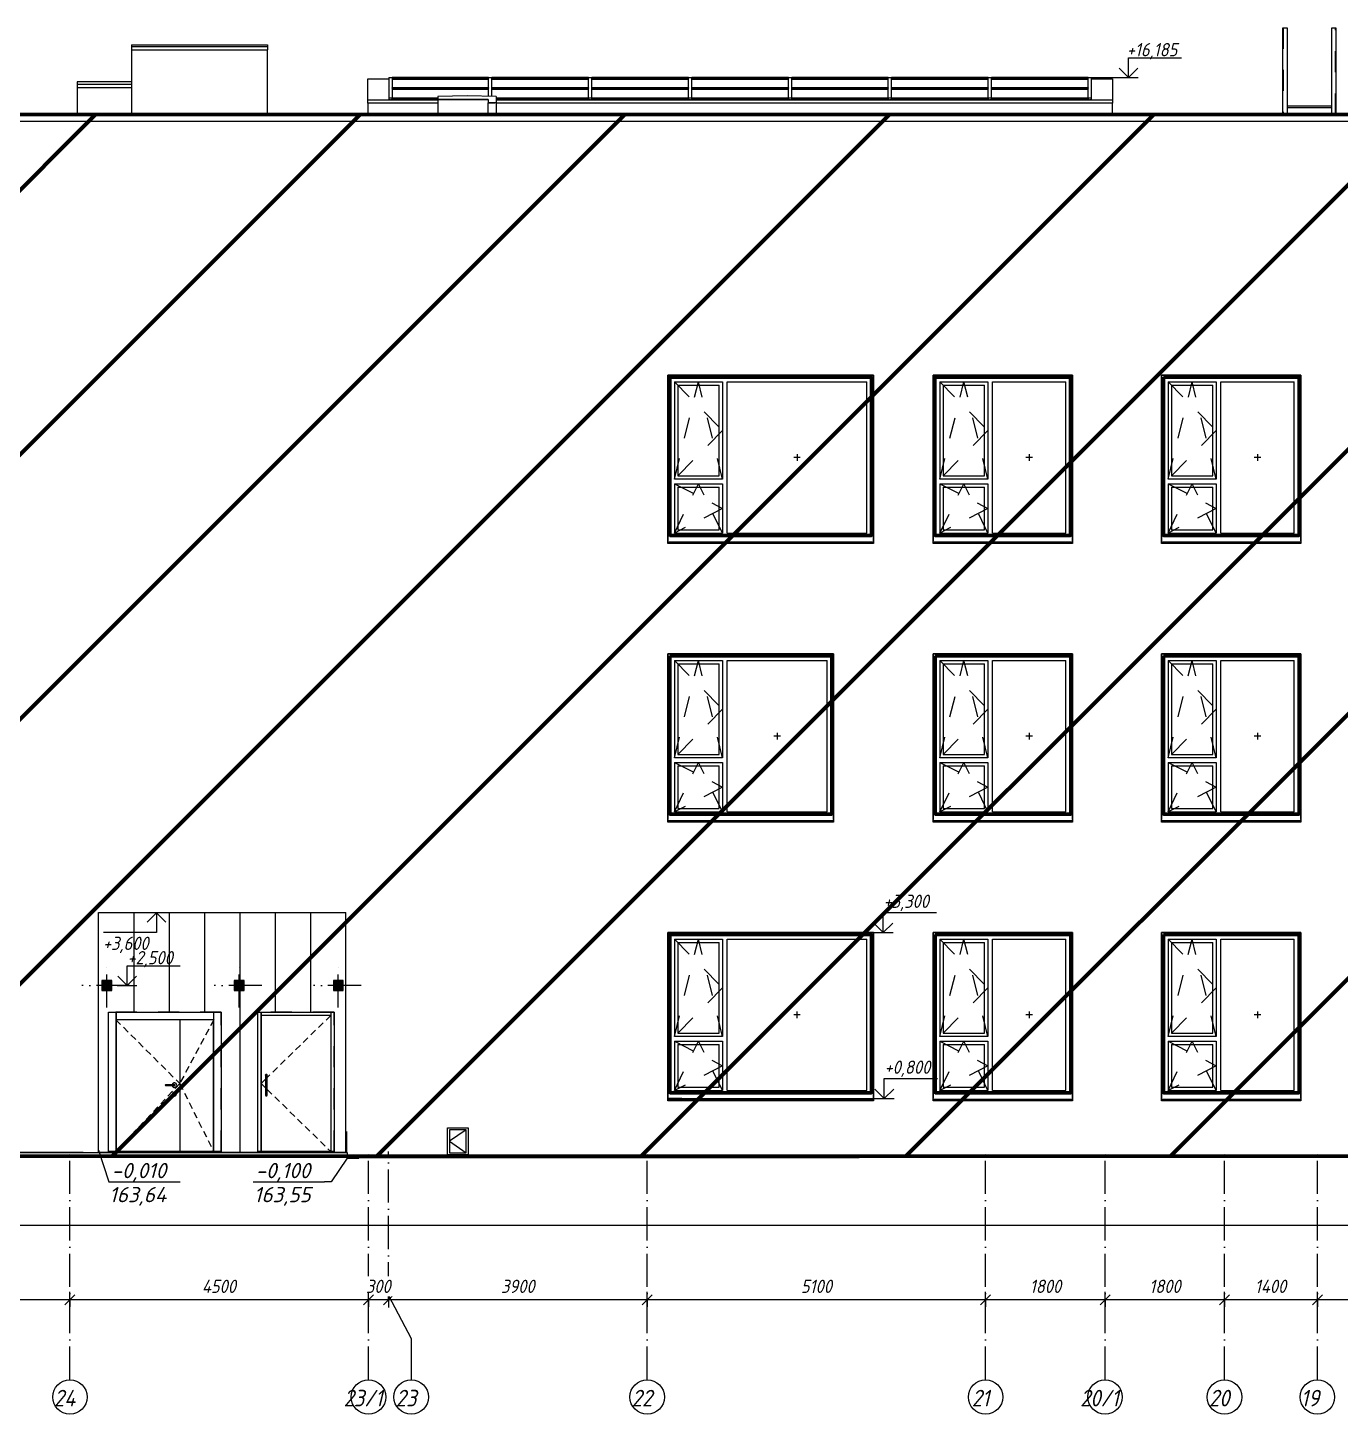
# Model space of a CAD drawing. Header units: millimetres. Extents: x 3914 to 443608, y -156176 to 78197.
# Drawn here: x 225930 to 245711, y -3960 to 16937 of the extents above; entities that cross this region are included whole.
import ezdxf

# ---------------------------------------------------------------- set-up
doc = ezdxf.new("R2010")
doc.units = ezdxf.units.MM
for name, pattern in [('200_ШТРИХ__ш1_п0_6_', [160, 100, -60]), ('50_200_ШТРИХ_1Т_ш5_п1_п1_', [700, 500, -100, 0, -100]), ('Штрих', [635, 317.5, -317.5])]:
    doc.linetypes.add(name, pattern=pattern)
for name, color, linetype, lineweight in [('0) клиннинг', 90, 'Continuous', 60), ('1) Откосы', 102, 'Continuous', 60), ('A-ANNO-DIMS', 7, 'Continuous', 9), ('A-ANNO-NOTE', 7, 'Continuous', 9), ('A-DETL-2', 7, 'Continuous', 5), ('A-DETL-CNTR', 7, '50_200_ШТРИХ_1Т_ш5_п1_п1_', 9), ('A-DOOR', 7, 'Continuous', 9), ('A-DOOR-1', 7, 'Continuous', 5), ('A-DOOR-2', 7, '200_ШТРИХ__ш1_п0_6_', 5), ('A-DOOR-FRAM', 7, 'Continuous', 5), ('A-DOOR-HDLN', 7, 'Штрих', 5), ('A-FLOR', 7, 'Continuous', 9), ('A-GENM', 7, 'Continuous', 9), ('A-GENM-HDLN', 7, 'Штрих', 5), ('A-GLAZ', 7, 'Continuous', 9), ('A-GLAZ-1', 7, 'Continuous', 5), ('A-GLAZ-2', 7, 'Штрих', 5), ('A-GLAZ-CURT', 7, 'Continuous', 9), ('A-GLAZ-CWMG', 7, 'Continuous', 9), ('A-ROOF', 7, 'Continuous', 9), ('A-WALL', 7, 'Continuous', 5), ('G-ANNO-DIMS', 7, 'Continuous', 9), ('G-ANNO-DIMS-1', 7, 'Continuous', 20), ('I-WALL', 7, 'Continuous', 5), ('Оси', 7, 'Continuous', 9), ('Оси-1', 7, '50_200_ШТРИХ_1Т_ш5_п1_п1_', 9)]:
    doc.layers.add(name, color=color, linetype=linetype, lineweight=lineweight)
doc.layers.add('A-DETL-GENF-7', color=7, linetype='Continuous', lineweight=9, true_color=0xffffff)
doc.styles.add('ISOCPEUR_I_1', font='isocpeui.ttf', dxfattribs={"height": 230})
doc.styles.add('ISOCPEUR_I_2', font='isocpeui.ttf', dxfattribs={"width": 0.9, "height": 250})
doc.styles.add('ISOCPEUR_I_3', font='isocpeui.ttf', dxfattribs={"width": 0.9, "height": 200})

msp = doc.modelspace()

# ---------------------------------------------------------------- hatches: boundary and pattern name
at = {"layer": '0) клиннинг'}
h = msp.add_hatch(dxfattribs=at)
h.set_pattern_fill('ANSI31', color=256, scale=888)
h.paths.add_polyline_path([(274015.9, 15629.9), (222641, 15629.9), (222641, -70.2), (274015.9, -70.2)])
at = {"layer": 'A-DETL-GENF-7'}
for points in [[(227045.9, 2425), (227195.9, 2425), (227195.9, 2575), (227045.9, 2575)], [(229190.9, 2425), (229190.9, 2575), (229040.9, 2575), (229040.9, 2425)], [(230555.6, 2425), (230685.9, 2425), (230685.9, 2575), (230535.9, 2575), (230535.9, 2425)]]:
    msp.add_hatch(color=256, dxfattribs=at).paths.add_polyline_path(points, flags=0)

# ---------------------------------------------------------------- linework, layer by layer
at = {"layer": '0) клиннинг'}
msp.add_lwpolyline([(222641, 15629.9), (274015.9, 15629.9), (274015.9, -70.2), (222641, -70.2)], close=True, dxfattribs=at)
at = {"layer": '1) Откосы'}
for points in [[(235606.1, 9285), (238646.1, 9285), (238646.1, 11670), (235606.1, 11670)], [(239600.9, 11670), (241646.1, 11670), (241646.1, 9285), (239600.9, 9285)], [(243045.9, 11670), (245091.1, 11670), (245091.1, 9285), (243045.9, 9285)], [(235605.9, 7470), (238045.9, 7470), (238045.9, 5085), (235605.9, 5085)], [(239605.9, 7470), (241651.1, 7470), (241651.1, 5085), (239605.9, 5085)], [(243045.9, 7470), (245091.1, 7470), (245091.1, 5085), (243045.9, 5085)], [(235605.9, 885), (238645.9, 885), (238645.9, 3270), (235605.9, 3270)], [(239605.9, 3270), (241651.1, 3270), (241651.1, 885), (239605.9, 885)], [(243045.9, 3270), (245091.1, 3270), (245091.1, 885), (243045.9, 885)]]:
    msp.add_lwpolyline(points, close=True, dxfattribs=at)
at = {"layer": 'A-ANNO-DIMS'}
for p, q in [((315935.9, -1112.5), (190795.9, -1112.5)), ((226565.9, -2233.2), (223065.9, -2233.2)), ((226565.9, -2339.3), (226565.9, -2113.2)), ((226565.9, -2339.3), (226565.9, -2113.2)), ((226565.9, -2233.2), (226565.9, -2339.3)), ((226565.9, -2233.2), (226565.9, -2339.3)), ((231065.9, -2339.3), (231065.9, -2113.2)), ((231365.9, -2233.2), (231065.9, -2233.2)), ((231065.9, -2233.2), (231065.9, -2339.3)), ((231365.9, -2170), (231365.9, -2353.2)), ((231365.9, -2233.2), (231365.9, -2170)), ((231365.9, -2170), (231365.9, -2353.2)), ((231365.9, -2233.2), (231365.9, -2170)), ((235265.9, -2233.2), (231365.9, -2233.2)), ((235265.9, -2339.3), (235265.9, -2113.2)), ((235265.9, -2339.3), (235265.9, -2113.2)), ((240365.9, -2233.2), (235265.9, -2233.2)), ((235265.9, -2233.2), (235265.9, -2339.3)), ((235265.9, -2233.2), (235265.9, -2339.3)), ((240365.9, -2339.3), (240365.9, -2113.2)), ((240365.9, -2339.3), (240365.9, -2113.2)), ((242165.9, -2233.2), (240365.9, -2233.2)), ((240365.9, -2233.2), (240365.9, -2339.3)), ((240365.9, -2233.2), (240365.9, -2339.3)), ((242165.9, -2339.3), (242165.9, -2113.2)), ((242165.9, -2339.3), (242165.9, -2113.2)), ((243965.9, -2233.2), (242165.9, -2233.2)), ((242165.9, -2233.2), (242165.9, -2339.3)), ((242165.9, -2233.2), (242165.9, -2339.3)), ((243965.9, -2339.3), (243965.9, -2113.2)), ((243965.9, -2339.3), (243965.9, -2113.2)), ((245365.9, -2233.2), (243965.9, -2233.2)), ((243965.9, -2233.2), (243965.9, -2339.3)), ((243965.9, -2233.2), (243965.9, -2339.3)), ((245365.9, -2339.3), (245365.9, -2113.2)), ((245365.9, -2339.3), (245365.9, -2113.2)), ((249465.9, -2233.2), (245365.9, -2233.2)), ((245365.9, -2233.2), (245365.9, -2339.3)), ((245365.9, -2233.2), (245365.9, -2339.3))]:
    msp.add_line(p, q, dxfattribs=at)
at = {"layer": 'A-ANNO-DIMS', "lineweight": 20}
for p, q in [((226565.9, -2233.2), (226490.9, -2308.2)), ((226565.9, -2233.2), (226490.9, -2308.2)), ((226565.9, -2233.2), (226640.9, -2158.2)), ((226565.9, -2233.2), (226640.9, -2158.2)), ((231065.9, -2233.2), (230990.9, -2308.2)), ((231065.9, -2233.2), (231140.9, -2158.2)), ((231365.9, -2233.2), (231290.9, -2308.2)), ((231365.9, -2233.2), (231290.9, -2308.2)), ((231365.9, -2233.2), (231440.9, -2158.2)), ((231365.9, -2233.2), (231440.9, -2158.2)), ((235265.9, -2233.2), (235190.9, -2308.2)), ((235265.9, -2233.2), (235190.9, -2308.2)), ((235265.9, -2233.2), (235340.9, -2158.2)), ((235265.9, -2233.2), (235340.9, -2158.2)), ((240365.9, -2233.2), (240290.9, -2308.2)), ((240365.9, -2233.2), (240290.9, -2308.2)), ((240365.9, -2233.2), (240440.9, -2158.2)), ((240365.9, -2233.2), (240440.9, -2158.2)), ((242165.9, -2233.2), (242090.9, -2308.2)), ((242165.9, -2233.2), (242090.9, -2308.2)), ((242165.9, -2233.2), (242240.9, -2158.2)), ((242165.9, -2233.2), (242240.9, -2158.2)), ((243965.9, -2233.2), (243890.9, -2308.2)), ((243965.9, -2233.2), (243890.9, -2308.2)), ((243965.9, -2233.2), (244040.9, -2158.2)), ((243965.9, -2233.2), (244040.9, -2158.2)), ((245365.9, -2233.2), (245290.9, -2308.2)), ((245365.9, -2233.2), (245290.9, -2308.2)), ((245365.9, -2233.2), (245440.9, -2158.2)), ((245365.9, -2233.2), (245440.9, -2158.2))]:
    msp.add_line(p, q, dxfattribs=at)
at = {"layer": 'A-ANNO-NOTE'}
for p, q in [((226994.9, 20.2), (227154.5, -458.1)), ((230742.6, -101.6), (230504.8, -458.1)), ((228229.3, -461.2), (227154.5, -461.2)), ((230400, -461.2), (229325.2, -461.2)), ((230504.8, -458.1), (230400, -458.1))]:
    msp.add_line(p, q, dxfattribs=at)
at = {"layer": 'A-DETL-2'}
for p, q in [((227528.9, 3600), (227528.9, 2100)), ((228061.1, 3600), (228061.1, 2100)), ((228593.1, 3600), (228593.1, 2100)), ((229125.1, 3600), (229125.1, 2575)), ((229657.1, 3600), (229657.1, 2100)), ((230189.1, 3600), (230189.1, 2100)), ((227195.9, 2575), (227045.9, 2575)), ((227045.9, 2575), (227045.9, 2425)), ((227195.9, 2425), (227195.9, 2575)), ((229190.9, 2575), (229040.9, 2575)), ((229040.9, 2575), (229040.9, 2425)), ((229190.9, 2425), (229190.9, 2575)), ((230685.9, 2575), (230535.9, 2575)), ((230535.9, 2575), (230535.9, 2425)), ((230685.9, 2425), (230685.9, 2575)), ((227045.9, 2425), (227195.9, 2425)), ((229040.9, 2425), (229190.9, 2425)), ((229125.1, 2425), (229125.1, -20)), ((230535.9, 2425), (230685.9, 2425)), ((230746.8, -19.1), (222686.8, -19.1)), ((230746.8, -100.1), (230746.8, -19.1)), ((274015.9, -70.2), (230746.8, -100.1))]:
    msp.add_line(p, q, dxfattribs=at)
at = {"layer": 'A-DETL-CNTR'}
for p, q in [((227120.9, 2170), (227120.9, 2810)), ((229115.9, 2170), (229115.9, 2810)), ((230610.9, 2170), (230610.9, 2810)), ((227465.1, 2500), (226745.1, 2500)), ((229460.1, 2500), (228740.1, 2500)), ((230955.1, 2500), (230235.1, 2500))]:
    msp.add_line(p, q, dxfattribs=at)
at = {"layer": 'A-DOOR'}
for p, q in [((229513.4, 1150), (229513.4, 850)), ((229513.4, 1150), (229513.4, 850)), ((229538.4, 850), (229538.4, 1150)), ((229538.4, 850), (229538.4, 1150)), ((228010.9, 1010), (228140.9, 1010)), ((228140.9, 990), (228010.9, 990)), ((228140.9, 1010), (228107.4, 1010)), ((228107.4, 990), (228140.9, 990))]:
    msp.add_line(p, q, dxfattribs=at)
for centre, radius, start, end in [((229525.9, 1150), 12.5, 0, 180), ((228010.9, 1000), 10, 90, 270), ((228140.9, 1000), 35, 0, 163.39845), ((228140.9, 1000), 35, 196.60155, 0), ((228140.9, 865), 30, 0, 188.16992), ((228140.9, 865), 30, 188.16992, 0), ((228140.9, 1000), 10, 270, 90), ((228140.9, 1000), 10, 270, 90), ((229525.9, 850), 12.5, 180, 0)]:
    msp.add_arc(centre, radius, start, end, dxfattribs=at)
for points, knots in [([(229513.4, 1150), (229513.4, 1150.3), (229513.4, 1150.8), (229513.5, 1151.6), (229513.7, 1152.4), (229513.8, 1153.2), (229514.1, 1154), (229514.4, 1154.8), (229514.7, 1155.5), (229515.1, 1156.3), (229515.5, 1156.9), (229516.2, 1157.8), (229516.9, 1158.7), (229517.7, 1159.4), (229518.5, 1160.1), (229519.7, 1160.9), (229521.1, 1161.6), (229523.2, 1162.3), (229524.8, 1162.5), (229525.9, 1162.5)], [0.5, 0.5, 0.5, 0.5, 0.52083333, 0.54166667, 0.5625, 0.58333333, 0.60416667, 0.625, 0.64583333, 0.66666667, 0.6875, 0.70833333, 0.75, 0.77083333, 0.79166667, 0.83333333, 0.875, 0.91666667, 1, 1, 1, 1]), ([(229529.2, 1162.1), (229529.7, 1161.9), (229530.7, 1161.6), (229532.2, 1160.9), (229533.3, 1160.1), (229534.2, 1159.4), (229534.6, 1159), (229534.8, 1158.8)], [0.08333333, 0.08333333, 0.08333333, 0.08333333, 0.125, 0.16666667, 0.20833333, 0.22916667, 0.25, 0.25, 0.25, 0.25]), ([(229513.4, 850), (229513.4, 849.7), (229513.4, 849.2), (229513.5, 848.4), (229513.7, 847.6), (229513.8, 846.8), (229514.1, 846), (229514.4, 845.2), (229514.7, 844.5), (229515.1, 843.7), (229515.5, 843.1), (229516.2, 842.2), (229516.9, 841.3), (229517.7, 840.6), (229518.5, 839.9), (229519.7, 839.1), (229521.1, 838.4), (229523.2, 837.7), (229524.8, 837.5), (229525.9, 837.5)], [0.5, 0.5, 0.5, 0.5, 0.52083333, 0.54166667, 0.5625, 0.58333333, 0.60416667, 0.625, 0.64583333, 0.66666667, 0.6875, 0.70833333, 0.75, 0.77083333, 0.79166667, 0.83333333, 0.875, 0.91666667, 1, 1, 1, 1]), ([(229525.9, 837.5), (229527, 837.5), (229528.6, 837.7), (229530.7, 838.4), (229532.2, 839.1), (229533.3, 839.9), (229534.2, 840.6), (229535, 841.3), (229535.9, 842.4), (229536.6, 843.5), (229537.1, 844.5), (229537.5, 845.2), (229537.8, 846), (229538, 846.8), (229538.2, 847.6), (229538.3, 848.4), (229538.4, 849.2), (229538.4, 849.7), (229538.4, 850)], [0, 0, 0, 0, 0.08333333, 0.125, 0.16666667, 0.20833333, 0.22916667, 0.25, 0.29166667, 0.33333333, 0.35416667, 0.375, 0.39583333, 0.41666667, 0.4375, 0.45833333, 0.47916667, 0.5, 0.5, 0.5, 0.5])]:
    msp.add_open_spline(points, degree=3, knots=knots, dxfattribs=at)
msp.add_open_spline([(229536.7, 1156.2), (229536.9, 1156), (229537.1, 1155.5), (229537.5, 1154.8), (229537.8, 1154), (229538, 1153.2), (229538.2, 1152.4), (229538.3, 1151.6), (229538.4, 1150.8), (229538.4, 1150.3), (229538.4, 1150)], degree=3, dxfattribs=at)
at = {"layer": 'A-DOOR-1'}
for p, q in [((228220.9, 1985), (227260.9, 1985)), ((227260.9, 0), (227260.9, 1985)), ((228220.9, 1985), (228220.9, 0)), ((228730.9, 1985), (228220.9, 1985)), ((228220.9, 1985), (228220.9, 0)), ((228730.9, 0), (228730.9, 1985)), ((230495.9, 2050), (229445.9, 2050)), ((229445.9, 0), (229445.9, 2050)), ((230495.9, 2050), (230495.9, 0))]:
    msp.add_line(p, q, dxfattribs=at)
at = {"layer": 'A-DOOR-2'}
for p, q in [((227259.5, 1985), (228220.9, 1025)), ((228732.3, 1985), (228220.9, 1025)), ((230497.3, 2050), (229538.4, 1115.2)), ((229513.4, 1090.8), (229445.9, 1025)), ((228220.9, 1025), (227260.9, 0)), ((228220.9, 1025), (228730.9, 0)), ((229445.9, 1025), (229513.4, 959.1)), ((229538.4, 934.7), (230495.9, 0))]:
    msp.add_line(p, q, dxfattribs=at)
at = {"layer": 'A-DOOR-FRAM'}
for p, q in [((227260.9, 1985), (227260.9, 2100)), ((227260.9, 2100), (227260.9, 0)), ((228730.9, 2100), (228730.9, 1985)), ((228730.9, 2100), (228730.9, 0)), ((229445.9, 2100), (229445.9, 0)), ((229445.9, 2050), (229445.9, 2100)), ((230495.9, 2100), (230495.9, 2050)), ((230495.9, 2100), (230495.9, 0)), ((228730.9, 1985), (227260.9, 1985)), ((230495.9, 2050), (229445.9, 2050))]:
    msp.add_line(p, q, dxfattribs=at)
at = {"layer": 'A-DOOR-HDLN'}
for p, q in [((228845.9, 2100), (227145.9, 2100)), ((227145.9, 0), (227145.9, 2100)), ((228845.9, 2100), (227145.9, 2100)), ((227145.9, 0), (227145.9, 2100)), ((228845.9, 0), (228845.9, 2100)), ((228845.9, 0), (228845.9, 2100)), ((230545.9, 2100), (229395.9, 2100)), ((229395.9, 0), (229395.9, 2100)), ((230545.9, 2100), (229395.9, 2100)), ((229395.9, 0), (229395.9, 2100)), ((230545.9, 0), (230545.9, 2100)), ((230545.9, 0), (230545.9, 2100))]:
    msp.add_line(p, q, dxfattribs=at)
at = {"layer": 'A-FLOR'}
for p, q in [((231055.9, 16165), (231370.9, 16165)), ((231055.9, 15800), (231055.9, 16165)), ((231370.9, 16165), (231370.9, 16165)), ((241960.9, 16165), (242275.9, 16165)), ((242275.9, 16165), (242275.9, 15800)), ((231055.9, 15850), (232110.8, 15850)), ((232110.8, 15800), (231055.9, 15800)), ((231370.9, 15857.9), (231370.9, 15850)), ((232990.8, 15850), (242275.9, 15850)), ((242275.9, 15800), (232990.8, 15800)), ((241960.9, 15850), (241960.9, 15857.9))]:
    msp.add_line(p, q, dxfattribs=at)
at = {"layer": 'A-GENM'}
for p, q in [((244845.9, 16937), (244908.9, 16937)), ((244845.9, 15629.9), (244845.9, 16937)), ((244908.9, 16937), (244908.9, 15629.9)), ((245582.9, 16937), (245645.9, 16937)), ((245582.9, 15629.9), (245582.9, 16937)), ((245645.9, 16937), (245645.9, 15629.9)), ((245582.9, 15755), (244908.9, 15755)), ((244908.9, 15737), (245582.9, 15737)), ((274075.9, 15629.9), (222553.6, 15629.9)), ((222553.6, 15530), (274075.9, 15530)), ((237939.9, 7500), (237939.9, 7495)), ((237939.9, 7495), (238008.8, 7495)), ((238008.8, 7495), (238059.9, 7470)), ((238061.1, 7475), (238009.9, 7500)), ((238059.9, 7470), (238075.9, 7470)), ((238075.9, 7475), (238061.1, 7475)), ((241539.9, 7500), (241539.9, 7495)), ((241539.9, 7495), (241608.8, 7495)), ((241608.8, 7495), (241659.9, 7470)), ((241661.1, 7475), (241609.9, 7500)), ((241659.9, 7470), (241675.9, 7470)), ((241675.9, 7475), (241661.1, 7475)), ((241539.9, 3300), (241539.9, 3295)), ((241539.9, 3295), (241608.8, 3295)), ((241608.8, 3295), (241659.9, 3270)), ((241661.1, 3275), (241609.9, 3300)), ((241659.9, 3270), (241675.9, 3270)), ((241675.9, 3275), (241661.1, 3275))]:
    msp.add_line(p, q, dxfattribs=at)
at = {"layer": 'A-GENM-HDLN'}
for p, q in [((244851.9, 16937), (244851.9, 15629.9)), ((245639.9, 15629.9), (245639.9, 16937))]:
    msp.add_line(p, q, dxfattribs=at)
at = {"layer": 'A-GLAZ'}
for p, q in [((232258.4, -50.2), (232258.4, 357.8)), ((232258.4, 357.8), (232566.4, 357.8)), ((232536.4, 327.8), (232288.4, 153.8)), ((232288.4, 327.8), (232288.4, -20.2)), ((232536.4, 327.8), (232288.4, 327.8)), ((232536.4, -20.2), (232536.4, 327.8)), ((232566.4, 357.8), (232566.4, -50.2)), ((232288.4, 153.8), (232536.4, -20.2)), ((232566.4, -50.2), (232258.4, -50.2)), ((232288.4, -20.2), (232536.4, -20.2))]:
    msp.add_line(p, q, dxfattribs=at)
at = {"layer": 'A-GLAZ-1'}
for p, q in [((235576.1, 11700), (235576.1, 9202.5)), ((238676.1, 11700), (235576.1, 11700)), ((235606.1, 9285), (235606.1, 11670)), ((235606.1, 11670), (238646.1, 11670)), ((235676.1, 11600), (235676.1, 10135)), ((235676.1, 11600), (236401.1, 11600)), ((235726.1, 11550), (235726.1, 10185)), ((235726.1, 11550), (236351.1, 11550)), ((236351.1, 10185), (236351.1, 11550)), ((236401.1, 11600), (236401.1, 10135)), ((236471.1, 9320), (236471.1, 11600)), ((236471.1, 11600), (238576.1, 11600)), ((238520.9, 11700), (238520.9, 11670)), ((238576.1, 9320), (238576.1, 11600)), ((238646.1, 11670), (238646.1, 9285)), ((238676.1, 9202.5), (238676.1, 11700)), ((239576.1, 11700), (239576.1, 9202.5)), ((241676.1, 11700), (239576.1, 11700)), ((239600.9, 9285), (239600.9, 11700)), ((239606.1, 9285), (239606.1, 11670)), ((239606.1, 11670), (241646.1, 11670)), ((239676.1, 11600), (239676.1, 10135)), ((239676.1, 11600), (240401.1, 11600)), ((239726.1, 11550), (239726.1, 10185)), ((239726.1, 11550), (240351.1, 11550)), ((240351.1, 10185), (240351.1, 11550)), ((240401.1, 11600), (240401.1, 10135)), ((240471.1, 9320), (240471.1, 11600)), ((240471.1, 11600), (241576.1, 11600)), ((241576.1, 9320), (241576.1, 11600)), ((241646.1, 11670), (241646.1, 9285)), ((241676.1, 9202.5), (241676.1, 11700)), ((243016.1, 11700), (243016.1, 9202.5)), ((245116.1, 11700), (243016.1, 11700)), ((243046.1, 9285), (243046.1, 11670)), ((243046.1, 11670), (245086.1, 11670)), ((243116.1, 11600), (243116.1, 10135)), ((243116.1, 11600), (243841.1, 11600)), ((243166.1, 11550), (243166.1, 10185)), ((243166.1, 11550), (243791.1, 11550)), ((243791.1, 10185), (243791.1, 11550)), ((243841.1, 11600), (243841.1, 10135)), ((243911.1, 9320), (243911.1, 11600)), ((243911.1, 11600), (245016.1, 11600)), ((245016.1, 9320), (245016.1, 11600)), ((245086.1, 11670), (245086.1, 9285)), ((245116.1, 9202.5), (245116.1, 11700)), ((237573.6, 10460), (237473.6, 10460)), ((237523.6, 10510), (237523.6, 10410)), ((241073.6, 10460), (240973.6, 10460)), ((241023.6, 10510), (241023.6, 10410)), ((244513.6, 10460), (244413.6, 10460)), ((244463.6, 10510), (244463.6, 10410)), ((236401.1, 10135), (235676.1, 10135)), ((235676.1, 10065), (235676.1, 9320)), ((235676.1, 10065), (236401.1, 10065)), ((235726.1, 10185), (236351.1, 10185)), ((236401.1, 10065), (236401.1, 9320)), ((240401.1, 10135), (239676.1, 10135)), ((239676.1, 10065), (239676.1, 9320)), ((239676.1, 10065), (240401.1, 10065)), ((239726.1, 10185), (240351.1, 10185)), ((240401.1, 10065), (240401.1, 9320)), ((243841.1, 10135), (243116.1, 10135)), ((243116.1, 10065), (243116.1, 9320)), ((243116.1, 10065), (243841.1, 10065)), ((243166.1, 10185), (243791.1, 10185)), ((243841.1, 10065), (243841.1, 9320)), ((235726.1, 10015), (235726.1, 9370)), ((235726.1, 10015), (236351.1, 10015)), ((236351.1, 9370), (236351.1, 10015)), ((239726.1, 10015), (239726.1, 9370)), ((239726.1, 10015), (240351.1, 10015)), ((240351.1, 9370), (240351.1, 10015)), ((243166.1, 10015), (243166.1, 9370)), ((243166.1, 10015), (243791.1, 10015)), ((243791.1, 9370), (243791.1, 10015)), ((238676.1, 9285), (235576.1, 9285)), ((238676.1, 9275), (235576.1, 9275)), ((235576.1, 9188), (235576.1, 9202.5)), ((235676.1, 9320), (236401.1, 9320)), ((235726.1, 9370), (236351.1, 9370)), ((236471.1, 9320), (238576.1, 9320)), ((238676.1, 9202.5), (238676.1, 9188)), ((241676.1, 9285), (239576.1, 9285)), ((241676.1, 9275), (239576.1, 9275)), ((239576.1, 9188), (239576.1, 9202.5)), ((239676.1, 9320), (240401.1, 9320)), ((239726.1, 9370), (240351.1, 9370)), ((240471.1, 9320), (241576.1, 9320)), ((241676.1, 9202.5), (241676.1, 9188)), ((245116.1, 9285), (243016.1, 9285)), ((245116.1, 9275), (243016.1, 9275)), ((243016.1, 9188), (243016.1, 9202.5)), ((243116.1, 9320), (243841.1, 9320)), ((243166.1, 9370), (243791.1, 9370)), ((243911.1, 9320), (245016.1, 9320)), ((245116.1, 9202.5), (245116.1, 9188)), ((235576.1, 9163), (235576.1, 9188)), ((235576.1, 9188), (238676.1, 9188)), ((238676.1, 9163), (235576.1, 9163)), ((238676.1, 9188), (238676.1, 9163)), ((239576.1, 9163), (239576.1, 9188)), ((239576.1, 9188), (241676.1, 9188)), ((241676.1, 9163), (239576.1, 9163)), ((241676.1, 9188), (241676.1, 9163)), ((243016.1, 9163), (243016.1, 9188)), ((243016.1, 9188), (245116.1, 9188)), ((245116.1, 9163), (243016.1, 9163)), ((245116.1, 9188), (245116.1, 9163)), ((235575.9, 7500), (235575.9, 5002.5)), ((238075.9, 7500), (235575.9, 7500)), ((235605.9, 5085), (235605.9, 7470)), ((235605.9, 7470), (238045.9, 7470)), ((235675.9, 7400), (235675.9, 5935)), ((235675.9, 7400), (236400.9, 7400)), ((235725.9, 7350), (235725.9, 5985)), ((235725.9, 7350), (236350.9, 7350)), ((236350.9, 5985), (236350.9, 7350)), ((236400.9, 7400), (236400.9, 5935)), ((236470.9, 5120), (236470.9, 7400)), ((236470.9, 7400), (237975.9, 7400)), ((237975.9, 5120), (237975.9, 7400)), ((238045.9, 7470), (238045.9, 5085)), ((238075.9, 5002.5), (238075.9, 7500)), ((239575.9, 7500), (239575.9, 5002.5)), ((241675.9, 7500), (239575.9, 7500)), ((239605.9, 5085), (239605.9, 7470)), ((239605.9, 7470), (241645.9, 7470)), ((239675.9, 7400), (239675.9, 5935)), ((239675.9, 7400), (240400.9, 7400)), ((239725.9, 7350), (239725.9, 5985)), ((239725.9, 7350), (240350.9, 7350)), ((240350.9, 5985), (240350.9, 7350)), ((240400.9, 7400), (240400.9, 5935)), ((240470.9, 5120), (240470.9, 7400)), ((240470.9, 7400), (241575.9, 7400)), ((241575.9, 5120), (241575.9, 7400)), ((241645.9, 7470), (241645.9, 5085)), ((241675.9, 5002.5), (241675.9, 7500)), ((243015.9, 7500), (243015.9, 5002.5)), ((245115.9, 7500), (243015.9, 7500)), ((243045.9, 5085), (243045.9, 7470)), ((243045.9, 7470), (245085.9, 7470)), ((243115.9, 7400), (243115.9, 5935)), ((243115.9, 7400), (243840.9, 7400)), ((243165.9, 7350), (243165.9, 5985)), ((243165.9, 7350), (243790.9, 7350)), ((243790.9, 5985), (243790.9, 7350)), ((243840.9, 7400), (243840.9, 5935)), ((243910.9, 5120), (243910.9, 7400)), ((243910.9, 7400), (245015.9, 7400)), ((245015.9, 5120), (245015.9, 7400)), ((245085.9, 7470), (245085.9, 5085)), ((245115.9, 5002.5), (245115.9, 7500)), ((237223.4, 6310), (237223.4, 6210)), ((241023.4, 6310), (241023.4, 6210)), ((244463.4, 6310), (244463.4, 6210)), ((237273.4, 6260), (237173.4, 6260)), ((241073.4, 6260), (240973.4, 6260)), ((244513.4, 6260), (244413.4, 6260)), ((236400.9, 5935), (235675.9, 5935)), ((235675.9, 5865), (235675.9, 5120)), ((235675.9, 5865), (236400.9, 5865)), ((235725.9, 5985), (236350.9, 5985)), ((236400.9, 5865), (236400.9, 5120)), ((240400.9, 5935), (239675.9, 5935)), ((239675.9, 5865), (239675.9, 5120)), ((239675.9, 5865), (240400.9, 5865)), ((239725.9, 5985), (240350.9, 5985)), ((240400.9, 5865), (240400.9, 5120)), ((243840.9, 5935), (243115.9, 5935)), ((243115.9, 5865), (243115.9, 5120)), ((243115.9, 5865), (243840.9, 5865)), ((243165.9, 5985), (243790.9, 5985)), ((243840.9, 5865), (243840.9, 5120)), ((235725.9, 5815), (235725.9, 5170)), ((235725.9, 5815), (236350.9, 5815)), ((236350.9, 5170), (236350.9, 5815)), ((239725.9, 5815), (239725.9, 5170)), ((239725.9, 5815), (240350.9, 5815)), ((240350.9, 5170), (240350.9, 5815)), ((243165.9, 5815), (243165.9, 5170)), ((243165.9, 5815), (243790.9, 5815)), ((243790.9, 5170), (243790.9, 5815)), ((238075.9, 5085), (235575.9, 5085)), ((238075.9, 5075), (235575.9, 5075)), ((235675.9, 5120), (236400.9, 5120)), ((235725.9, 5170), (236350.9, 5170)), ((236470.9, 5120), (237975.9, 5120)), ((241675.9, 5085), (239575.9, 5085)), ((241675.9, 5075), (239575.9, 5075)), ((239675.9, 5120), (240400.9, 5120)), ((239725.9, 5170), (240350.9, 5170)), ((240470.9, 5120), (241575.9, 5120)), ((245115.9, 5085), (243015.9, 5085)), ((245115.9, 5075), (243015.9, 5075)), ((243115.9, 5120), (243840.9, 5120)), ((243165.9, 5170), (243790.9, 5170)), ((243910.9, 5120), (245015.9, 5120)), ((235575.9, 4988), (235575.9, 5002.5)), ((235575.9, 4963), (235575.9, 4988)), ((235575.9, 4988), (238075.9, 4988)), ((238075.9, 4963), (235575.9, 4963)), ((238075.9, 5002.5), (238075.9, 4988)), ((238075.9, 4988), (238075.9, 4963)), ((239575.9, 4988), (239575.9, 5002.5)), ((239575.9, 4963), (239575.9, 4988)), ((239575.9, 4988), (241675.9, 4988)), ((241675.9, 4963), (239575.9, 4963)), ((241675.9, 5002.5), (241675.9, 4988)), ((241675.9, 4988), (241675.9, 4963)), ((243015.9, 4988), (243015.9, 5002.5)), ((243015.9, 4963), (243015.9, 4988)), ((243015.9, 4988), (245115.9, 4988)), ((245115.9, 4963), (243015.9, 4963)), ((245115.9, 5002.5), (245115.9, 4988)), ((245115.9, 4988), (245115.9, 4963)), ((235575.9, 3300), (235575.9, 802.5)), ((238675.9, 3300), (235575.9, 3300)), ((235605.9, 885), (235605.9, 3270)), ((235605.9, 3270), (238645.9, 3270)), ((235675.9, 3200), (235675.9, 1735)), ((235675.9, 3200), (236400.9, 3200)), ((235725.9, 3150), (235725.9, 1785)), ((235725.9, 3150), (236350.9, 3150)), ((236350.9, 1785), (236350.9, 3150)), ((236400.9, 3200), (236400.9, 1735)), ((236470.9, 920), (236470.9, 3200)), ((236470.9, 3200), (238575.9, 3200)), ((238575.9, 920), (238575.9, 3200)), ((238645.9, 3270), (238645.9, 885)), ((238675.9, 802.5), (238675.9, 3300)), ((239575.9, 3300), (239575.9, 802.5)), ((241675.9, 3300), (239575.9, 3300)), ((239605.9, 885), (239605.9, 3270)), ((239605.9, 3270), (241645.9, 3270)), ((239675.9, 3200), (239675.9, 1735)), ((239675.9, 3200), (240400.9, 3200)), ((239725.9, 3150), (239725.9, 1785)), ((239725.9, 3150), (240350.9, 3150)), ((240350.9, 1785), (240350.9, 3150)), ((240400.9, 3200), (240400.9, 1735)), ((240470.9, 920), (240470.9, 3200)), ((240470.9, 3200), (241575.9, 3200)), ((241575.9, 920), (241575.9, 3200)), ((241645.9, 3270), (241645.9, 885)), ((241675.9, 802.5), (241675.9, 3300)), ((243015.9, 3300), (243015.9, 802.5)), ((245115.9, 3300), (243015.9, 3300)), ((243045.9, 885), (243045.9, 3270)), ((243045.9, 3270), (245085.9, 3270)), ((243115.9, 3200), (243115.9, 1735)), ((243115.9, 3200), (243840.9, 3200)), ((243165.9, 3150), (243165.9, 1785)), ((243165.9, 3150), (243790.9, 3150)), ((243790.9, 1785), (243790.9, 3150)), ((243840.9, 3200), (243840.9, 1735)), ((243910.9, 920), (243910.9, 3200)), ((243910.9, 3200), (245015.9, 3200)), ((245015.9, 920), (245015.9, 3200)), ((245085.9, 3270), (245085.9, 885)), ((245115.9, 802.5), (245115.9, 3300)), ((237523.4, 2110), (237523.4, 2010)), ((241023.4, 2110), (241023.4, 2010)), ((244463.4, 2110), (244463.4, 2010)), ((237573.4, 2060), (237473.4, 2060)), ((241073.4, 2060), (240973.4, 2060)), ((244513.4, 2060), (244413.4, 2060)), ((236400.9, 1735), (235675.9, 1735)), ((235725.9, 1785), (236350.9, 1785)), ((240400.9, 1735), (239675.9, 1735)), ((239725.9, 1785), (240350.9, 1785)), ((243840.9, 1735), (243115.9, 1735)), ((243165.9, 1785), (243790.9, 1785)), ((235675.9, 1665), (235675.9, 920)), ((235675.9, 1665), (236400.9, 1665)), ((235725.9, 1615), (235725.9, 970)), ((235725.9, 1615), (236350.9, 1615)), ((236350.9, 970), (236350.9, 1615)), ((236400.9, 1665), (236400.9, 920)), ((239675.9, 1665), (239675.9, 920)), ((239675.9, 1665), (240400.9, 1665)), ((239725.9, 1615), (239725.9, 970)), ((239725.9, 1615), (240350.9, 1615)), ((240350.9, 970), (240350.9, 1615)), ((240400.9, 1665), (240400.9, 920)), ((243115.9, 1665), (243115.9, 920)), ((243115.9, 1665), (243840.9, 1665)), ((243165.9, 1615), (243165.9, 970)), ((243165.9, 1615), (243790.9, 1615)), ((243790.9, 970), (243790.9, 1615)), ((243840.9, 1665), (243840.9, 920)), ((238675.9, 885), (235575.9, 885)), ((238675.9, 875), (235575.9, 875)), ((235675.9, 920), (236400.9, 920)), ((235725.9, 970), (236350.9, 970)), ((236470.9, 920), (238575.9, 920)), ((241675.9, 885), (239575.9, 885)), ((241675.9, 875), (239575.9, 875)), ((239675.9, 920), (240400.9, 920)), ((239725.9, 970), (240350.9, 970)), ((240470.9, 920), (241575.9, 920)), ((245115.9, 885), (243015.9, 885)), ((245115.9, 875), (243015.9, 875)), ((243115.9, 920), (243840.9, 920)), ((243165.9, 970), (243790.9, 970)), ((243910.9, 920), (245015.9, 920)), ((235575.9, 788), (235575.9, 802.5)), ((235575.9, 763), (235575.9, 788)), ((235575.9, 788), (238675.9, 788)), ((238675.9, 763), (235575.9, 763)), ((238675.9, 802.5), (238675.9, 788)), ((238675.9, 788), (238675.9, 763)), ((239575.9, 788), (239575.9, 802.5)), ((239575.9, 763), (239575.9, 788)), ((239575.9, 788), (241675.9, 788)), ((241675.9, 763), (239575.9, 763)), ((241675.9, 802.5), (241675.9, 788)), ((241675.9, 788), (241675.9, 763)), ((243015.9, 788), (243015.9, 802.5)), ((243015.9, 763), (243015.9, 788)), ((243015.9, 788), (245115.9, 788)), ((245115.9, 763), (243015.9, 763)), ((245115.9, 802.5), (245115.9, 788)), ((245115.9, 788), (245115.9, 763))]:
    msp.add_line(p, q, dxfattribs=at)
at = {"layer": 'A-GLAZ-2'}
for p, q in [((235676.1, 10135), (236038.6, 11600)), ((235676.1, 11600), (236401.1, 10867.5)), ((236401.1, 10135), (236038.6, 11600)), ((239676.1, 10135), (240038.6, 11600)), ((239676.1, 11600), (240401.1, 10867.5)), ((240401.1, 10135), (240038.6, 11600)), ((243116.1, 10135), (243478.6, 11600)), ((243116.1, 11600), (243841.1, 10867.5)), ((243841.1, 10135), (243478.6, 11600)), ((236401.1, 10867.5), (235676.1, 10135)), ((240401.1, 10867.5), (239676.1, 10135)), ((243841.1, 10867.5), (243116.1, 10135)), ((235676.1, 9320), (236038.6, 10065)), ((235676.1, 10065), (236401.1, 9692.5)), ((236401.1, 9320), (236038.6, 10065)), ((239676.1, 9320), (240038.6, 10065)), ((239676.1, 10065), (240401.1, 9692.5)), ((240401.1, 9320), (240038.6, 10065)), ((243116.1, 9320), (243478.6, 10065)), ((243116.1, 10065), (243841.1, 9692.5)), ((243841.1, 9320), (243478.6, 10065)), ((236401.1, 9692.5), (235676.1, 9320)), ((240401.1, 9692.5), (239676.1, 9320)), ((243841.1, 9692.5), (243116.1, 9320)), ((235675.9, 5935), (236038.4, 7400)), ((235675.9, 7400), (236400.9, 6667.5)), ((236400.9, 5935), (236038.4, 7400)), ((239675.9, 5935), (240038.4, 7400)), ((239675.9, 7400), (240400.9, 6667.5)), ((240400.9, 5935), (240038.4, 7400)), ((243115.9, 5935), (243478.4, 7400)), ((243115.9, 7400), (243840.9, 6667.5)), ((243840.9, 5935), (243478.4, 7400)), ((236400.9, 6667.5), (235675.9, 5935)), ((240400.9, 6667.5), (239675.9, 5935)), ((243840.9, 6667.5), (243115.9, 5935)), ((235675.9, 5120), (236038.4, 5865)), ((235675.9, 5865), (236400.9, 5492.5)), ((236400.9, 5120), (236038.4, 5865)), ((239675.9, 5120), (240038.4, 5865)), ((239675.9, 5865), (240400.9, 5492.5)), ((240400.9, 5120), (240038.4, 5865)), ((243115.9, 5120), (243478.4, 5865)), ((243115.9, 5865), (243840.9, 5492.5)), ((243840.9, 5120), (243478.4, 5865)), ((236400.9, 5492.5), (235675.9, 5120)), ((240400.9, 5492.5), (239675.9, 5120)), ((243840.9, 5492.5), (243115.9, 5120)), ((235675.9, 1735), (236038.4, 3200)), ((235675.9, 3200), (236400.9, 2467.5)), ((236400.9, 1735), (236038.4, 3200)), ((239675.9, 1735), (240038.4, 3200)), ((239675.9, 3200), (240400.9, 2467.5)), ((240400.9, 1735), (240038.4, 3200)), ((243115.9, 1735), (243478.4, 3200)), ((243115.9, 3200), (243840.9, 2467.5)), ((243840.9, 1735), (243478.4, 3200)), ((236400.9, 2467.5), (235675.9, 1735)), ((240400.9, 2467.5), (239675.9, 1735)), ((243840.9, 2467.5), (243115.9, 1735)), ((235675.9, 920), (236038.4, 1665)), ((235675.9, 1665), (236400.9, 1292.5)), ((236400.9, 920), (236038.4, 1665)), ((239675.9, 920), (240038.4, 1665)), ((239675.9, 1665), (240400.9, 1292.5)), ((240400.9, 920), (240038.4, 1665)), ((243115.9, 920), (243478.4, 1665)), ((243115.9, 1665), (243840.9, 1292.5)), ((243840.9, 920), (243478.4, 1665)), ((236400.9, 1292.5), (235675.9, 920)), ((240400.9, 1292.5), (239675.9, 920)), ((243840.9, 1292.5), (243115.9, 920))]:
    msp.add_line(p, q, dxfattribs=at)
at = {"layer": 'A-GLAZ-CURT'}
for p, q in [((232876.6, 16158.9), (231420.9, 16158.9)), ((234382.3, 16158.9), (232926.6, 16158.9)), ((235888.1, 16158.9), (234432.3, 16158.9)), ((237393.8, 16158.9), (235938.1, 16158.9)), ((238899.5, 16158.9), (237443.8, 16158.9)), ((240405.2, 16158.9), (238949.5, 16158.9)), ((241910.9, 16158.9), (240455.2, 16158.9)), ((232876.6, 16006.4), (231420.9, 16006.4)), ((234382.3, 16006.4), (232926.6, 16006.4)), ((235888.1, 16006.4), (234432.3, 16006.4)), ((237393.8, 16006.4), (235938.1, 16006.4)), ((238899.5, 16006.4), (237443.8, 16006.4)), ((240405.2, 16006.4), (238949.5, 16006.4)), ((241910.9, 16006.4), (240455.2, 16006.4)), ((231410.9, 15856.9), (231420.9, 15856.9)), ((234382.3, 15856.9), (234392.3, 15856.9)), ((234422.3, 15856.9), (234432.3, 15856.9)), ((235888.1, 15856.9), (235898.1, 15856.9)), ((235928.1, 15856.9), (235938.1, 15856.9)), ((237393.8, 15856.9), (237403.8, 15856.9)), ((237433.8, 15856.9), (237443.8, 15856.9)), ((238899.5, 15856.9), (238909.5, 15856.9)), ((238939.5, 15856.9), (238949.5, 15856.9)), ((240405.2, 15856.9), (240415.2, 15856.9)), ((240445.2, 15856.9), (240455.2, 15856.9)), ((241910.9, 15856.9), (241920.9, 15856.9))]:
    msp.add_line(p, q, dxfattribs=at)
at = {"layer": 'A-GLAZ-CWMG'}
for p, q in [((231370.9, 16184.8), (231420.9, 16184.8)), ((231370.9, 16184.8), (231370.9, 16029.8)), ((231420.9, 16179.8), (231420.9, 16184.8)), ((232876.6, 16184.8), (231420.9, 16184.8)), ((231420.9, 16184.8), (231420.9, 16029.8)), ((232876.6, 16179.8), (231420.9, 16179.8)), ((232876.6, 16162.9), (231420.9, 16162.9)), ((232876.6, 16184.8), (232876.6, 16179.8)), ((232876.6, 16184.8), (232926.6, 16184.8)), ((232876.6, 16029.8), (232876.6, 16184.8)), ((232926.6, 16179.8), (232926.6, 16184.8)), ((234382.3, 16184.8), (232926.6, 16184.8)), ((232926.6, 16029.8), (232926.6, 16184.8)), ((234382.3, 16179.8), (232926.6, 16179.8)), ((234382.3, 16162.9), (232926.6, 16162.9)), ((234382.3, 16184.8), (234382.3, 16179.8)), ((234382.3, 16184.8), (234432.3, 16184.8)), ((234382.3, 16029.8), (234382.3, 16184.8)), ((234432.3, 16179.8), (234432.3, 16184.8)), ((235888.1, 16184.8), (234432.3, 16184.8)), ((234432.3, 16029.8), (234432.3, 16184.8)), ((235888.1, 16179.8), (234432.3, 16179.8)), ((235888.1, 16162.9), (234432.3, 16162.9)), ((235888.1, 16184.8), (235888.1, 16179.8)), ((235888.1, 16184.8), (235938.1, 16184.8)), ((235888.1, 16029.8), (235888.1, 16184.8)), ((235938.1, 16179.8), (235938.1, 16184.8)), ((237393.8, 16184.8), (235938.1, 16184.8)), ((235938.1, 16029.8), (235938.1, 16184.8)), ((237393.8, 16179.8), (235938.1, 16179.8)), ((237393.8, 16162.9), (235938.1, 16162.9)), ((237393.8, 16184.8), (237393.8, 16179.8)), ((237393.8, 16184.8), (237443.8, 16184.8)), ((237393.8, 16029.8), (237393.8, 16184.8)), ((237443.8, 16179.8), (237443.8, 16184.8)), ((238899.5, 16184.8), (237443.8, 16184.8)), ((237443.8, 16029.8), (237443.8, 16184.8)), ((238899.5, 16179.8), (237443.8, 16179.8)), ((238899.5, 16162.9), (237443.8, 16162.9)), ((238899.5, 16184.8), (238899.5, 16179.8)), ((238899.5, 16184.8), (238949.5, 16184.8)), ((238899.5, 16029.8), (238899.5, 16184.8)), ((238949.5, 16179.8), (238949.5, 16184.8)), ((240405.2, 16184.8), (238949.5, 16184.8)), ((238949.5, 16029.8), (238949.5, 16184.8)), ((240405.2, 16179.8), (238949.5, 16179.8)), ((240405.2, 16162.9), (238949.5, 16162.9)), ((240405.2, 16184.8), (240405.2, 16179.8)), ((240405.2, 16184.8), (240455.2, 16184.8)), ((240405.2, 16029.8), (240405.2, 16184.8)), ((240455.2, 16179.8), (240455.2, 16184.8)), ((241910.9, 16184.8), (240455.2, 16184.8)), ((240455.2, 16029.8), (240455.2, 16184.8)), ((241910.9, 16179.8), (240455.2, 16179.8)), ((241910.9, 16162.9), (240455.2, 16162.9)), ((241910.9, 16184.8), (241960.9, 16184.8)), ((241910.9, 16029.8), (241910.9, 16184.8)), ((241910.9, 16184.8), (241910.9, 16179.8)), ((241960.9, 16029.8), (241960.9, 16184.8)), ((231370.9, 16029.8), (231370.9, 15874.8)), ((231420.9, 16027.3), (231420.9, 16032.3)), ((232876.6, 16032.3), (231420.9, 16032.3)), ((231420.9, 16029.8), (231420.9, 15874.8)), ((232876.6, 16027.3), (231420.9, 16027.3)), ((232876.6, 16010.4), (231420.9, 16010.4)), ((232876.6, 16032.3), (232876.6, 16027.3)), ((232876.6, 15902.4), (232876.6, 16029.8)), ((232926.6, 16027.3), (232926.6, 16032.3)), ((234382.3, 16032.3), (232926.6, 16032.3)), ((232926.6, 15900.9), (232926.6, 16029.8)), ((234382.3, 16027.3), (232926.6, 16027.3)), ((234382.3, 16010.4), (232926.6, 16010.4)), ((234382.3, 16032.3), (234382.3, 16027.3)), ((234382.3, 15874.8), (234382.3, 16029.8)), ((234432.3, 16027.3), (234432.3, 16032.3)), ((235888.1, 16032.3), (234432.3, 16032.3)), ((234432.3, 15874.8), (234432.3, 16029.8)), ((235888.1, 16027.3), (234432.3, 16027.3)), ((235888.1, 16010.4), (234432.3, 16010.4)), ((235888.1, 16032.3), (235888.1, 16027.3)), ((235888.1, 15874.8), (235888.1, 16029.8)), ((235938.1, 16027.3), (235938.1, 16032.3)), ((237393.8, 16032.3), (235938.1, 16032.3)), ((235938.1, 15874.8), (235938.1, 16029.8)), ((237393.8, 16027.3), (235938.1, 16027.3)), ((237393.8, 16010.4), (235938.1, 16010.4)), ((237393.8, 16032.3), (237393.8, 16027.3)), ((237393.8, 15874.8), (237393.8, 16029.8)), ((237443.8, 16027.3), (237443.8, 16032.3)), ((238899.5, 16032.3), (237443.8, 16032.3)), ((237443.8, 15874.8), (237443.8, 16029.8)), ((238899.5, 16027.3), (237443.8, 16027.3)), ((238899.5, 16010.4), (237443.8, 16010.4)), ((238899.5, 16032.3), (238899.5, 16027.3)), ((238899.5, 15874.8), (238899.5, 16029.8)), ((238949.5, 16027.3), (238949.5, 16032.3)), ((240405.2, 16032.3), (238949.5, 16032.3)), ((238949.5, 15874.8), (238949.5, 16029.8)), ((240405.2, 16027.3), (238949.5, 16027.3)), ((240405.2, 16010.4), (238949.5, 16010.4)), ((240405.2, 16032.3), (240405.2, 16027.3)), ((240405.2, 15874.8), (240405.2, 16029.8)), ((240455.2, 16027.3), (240455.2, 16032.3)), ((241910.9, 16032.3), (240455.2, 16032.3)), ((240455.2, 15874.8), (240455.2, 16029.8)), ((241910.9, 16027.3), (240455.2, 16027.3)), ((241910.9, 16010.4), (240455.2, 16010.4)), ((241910.9, 16032.3), (241910.9, 16027.3)), ((241910.9, 15874.8), (241910.9, 16029.8)), ((241960.9, 15874.8), (241960.9, 16029.8)), ((231420.9, 15874.8), (231370.9, 15874.8)), ((231370.9, 15874.8), (231370.9, 15857.9)), ((231370.9, 15857.9), (231380.9, 15857.9)), ((231380.9, 15857.9), (231380.9, 15850)), ((231410.9, 15850), (231410.9, 15857.9)), ((231410.9, 15857.9), (231420.9, 15857.9)), ((231420.9, 15874.8), (231420.9, 15879.8)), ((231420.9, 15879.8), (232110.8, 15879.8)), ((231420.9, 15857.9), (231420.9, 15874.8)), ((231420.9, 15857.9), (231420.9, 15874.8)), ((231420.9, 15874.8), (232110.8, 15874.8)), ((231420.9, 15850), (231420.9, 15857.9)), ((231420.9, 15857.9), (232110.8, 15857.9)), ((232990.8, 15879.8), (234382.3, 15879.8)), ((232990.8, 15874.8), (234382.3, 15874.8)), ((232990.8, 15857.9), (234382.3, 15857.9)), ((234382.3, 15879.8), (234382.3, 15874.8)), ((234382.3, 15874.8), (234382.3, 15857.9)), ((234432.3, 15874.8), (234382.3, 15874.8)), ((234382.3, 15874.8), (234382.3, 15857.9)), ((234382.3, 15857.9), (234382.3, 15850)), ((234382.3, 15857.9), (234392.3, 15857.9)), ((234392.3, 15857.9), (234392.3, 15850)), ((234422.3, 15850), (234422.3, 15857.9)), ((234422.3, 15857.9), (234432.3, 15857.9)), ((234432.3, 15874.8), (234432.3, 15879.8)), ((234432.3, 15879.8), (235888.1, 15879.8)), ((234432.3, 15857.9), (234432.3, 15874.8)), ((234432.3, 15874.8), (235888.1, 15874.8)), ((234432.3, 15857.9), (234432.3, 15874.8)), ((234432.3, 15850), (234432.3, 15857.9)), ((234432.3, 15857.9), (235888.1, 15857.9)), ((235888.1, 15879.8), (235888.1, 15874.8)), ((235888.1, 15874.8), (235888.1, 15857.9)), ((235938.1, 15874.8), (235888.1, 15874.8)), ((235888.1, 15874.8), (235888.1, 15857.9)), ((235888.1, 15857.9), (235888.1, 15850)), ((235888.1, 15857.9), (235898.1, 15857.9)), ((235898.1, 15857.9), (235898.1, 15850)), ((235928.1, 15850), (235928.1, 15857.9)), ((235928.1, 15857.9), (235938.1, 15857.9)), ((235938.1, 15874.8), (235938.1, 15879.8)), ((235938.1, 15879.8), (237393.8, 15879.8)), ((235938.1, 15857.9), (235938.1, 15874.8)), ((235938.1, 15874.8), (237393.8, 15874.8)), ((235938.1, 15857.9), (235938.1, 15874.8)), ((235938.1, 15850), (235938.1, 15857.9)), ((235938.1, 15857.9), (237393.8, 15857.9)), ((237393.8, 15879.8), (237393.8, 15874.8)), ((237393.8, 15874.8), (237393.8, 15857.9)), ((237443.8, 15874.8), (237393.8, 15874.8)), ((237393.8, 15874.8), (237393.8, 15857.9)), ((237393.8, 15857.9), (237393.8, 15850)), ((237393.8, 15857.9), (237403.8, 15857.9)), ((237403.8, 15857.9), (237403.8, 15850)), ((237433.8, 15850), (237433.8, 15857.9)), ((237433.8, 15857.9), (237443.8, 15857.9)), ((237443.8, 15874.8), (237443.8, 15879.8)), ((237443.8, 15879.8), (238899.5, 15879.8)), ((237443.8, 15857.9), (237443.8, 15874.8)), ((237443.8, 15874.8), (238899.5, 15874.8)), ((237443.8, 15857.9), (237443.8, 15874.8)), ((237443.8, 15850), (237443.8, 15857.9)), ((237443.8, 15857.9), (238899.5, 15857.9)), ((238899.5, 15879.8), (238899.5, 15874.8)), ((238899.5, 15874.8), (238899.5, 15857.9)), ((238949.5, 15874.8), (238899.5, 15874.8)), ((238899.5, 15874.8), (238899.5, 15857.9)), ((238899.5, 15857.9), (238899.5, 15850)), ((238899.5, 15857.9), (238909.5, 15857.9)), ((238909.5, 15857.9), (238909.5, 15850)), ((238939.5, 15850), (238939.5, 15857.9)), ((238939.5, 15857.9), (238949.5, 15857.9)), ((238949.5, 15874.8), (238949.5, 15879.8)), ((238949.5, 15879.8), (240405.2, 15879.8)), ((238949.5, 15857.9), (238949.5, 15874.8)), ((238949.5, 15874.8), (240405.2, 15874.8)), ((238949.5, 15857.9), (238949.5, 15874.8)), ((238949.5, 15850), (238949.5, 15857.9)), ((238949.5, 15857.9), (240405.2, 15857.9)), ((240405.2, 15879.8), (240405.2, 15874.8)), ((240405.2, 15874.8), (240405.2, 15857.9)), ((240455.2, 15874.8), (240405.2, 15874.8)), ((240405.2, 15874.8), (240405.2, 15857.9)), ((240405.2, 15857.9), (240405.2, 15850)), ((240405.2, 15857.9), (240415.2, 15857.9)), ((240415.2, 15857.9), (240415.2, 15850)), ((240445.2, 15850), (240445.2, 15857.9)), ((240445.2, 15857.9), (240455.2, 15857.9)), ((240455.2, 15874.8), (240455.2, 15879.8)), ((240455.2, 15879.8), (241910.9, 15879.8)), ((240455.2, 15857.9), (240455.2, 15874.8)), ((240455.2, 15874.8), (241910.9, 15874.8)), ((240455.2, 15857.9), (240455.2, 15874.8)), ((240455.2, 15850), (240455.2, 15857.9)), ((240455.2, 15857.9), (241910.9, 15857.9)), ((241910.9, 15879.8), (241910.9, 15874.8)), ((241910.9, 15874.8), (241910.9, 15857.9)), ((241960.9, 15874.8), (241910.9, 15874.8)), ((241910.9, 15874.8), (241910.9, 15857.9)), ((241910.9, 15857.9), (241910.9, 15850)), ((241910.9, 15857.9), (241920.9, 15857.9)), ((241920.9, 15857.9), (241920.9, 15850)), ((241950.9, 15850), (241950.9, 15857.9)), ((241950.9, 15857.9), (241960.9, 15857.9)), ((241960.9, 15857.9), (241960.9, 15874.8))]:
    msp.add_line(p, q, dxfattribs=at)
at = {"layer": 'A-ROOF'}
for p, q in [((227494.1, 16677.8), (227494.1, 16605)), ((227494.1, 16677.8), (229544.1, 16677.8)), ((229544.1, 16649), (227494.1, 16649)), ((227494.1, 16605), (229544.1, 16605)), ((229544.1, 16677.8), (229544.1, 16605)), ((226676.4, 16124), (226676.4, 16030)), ((227494.1, 16124), (226676.4, 16124)), ((227494.1, 16030), (226676.4, 16030)), ((232550.8, 15912.2), (232110.8, 15899)), ((232110.8, 15899), (232110.8, 15855)), ((232990.8, 15899), (232550.8, 15912.2)), ((232990.8, 15899), (232990.8, 15805)), ((232110.8, 15855), (232870.8, 15855)), ((232870.8, 15855), (232870.8, 15805)), ((232990.8, 15805), (232870.8, 15805))]:
    msp.add_line(p, q, dxfattribs=at)
at = {"layer": 'A-WALL'}
for p, q in [((227494.1, 16605), (227494.1, 15629.9)), ((229544.1, 15629.9), (229544.1, 16605)), ((227494.1, 16080), (226676.4, 16080)), ((226676.4, 16030), (226676.4, 15629.9)), ((232870.8, 15854.9), (232110.8, 15854.9)), ((232110.8, 15854.9), (232110.8, 15629.9)), ((232870.8, 15629.9), (232870.8, 15805)), ((232870.8, 15803), (232970.8, 15803)), ((232970.8, 15803), (232970.8, 15805)), ((232990.8, 15805), (232990.8, 15629.9)), ((235576.1, 9202.5), (235576.1, 11700)), ((235576.1, 11700), (238676.1, 11700)), ((238676.1, 11700), (238676.1, 9202.5)), ((239576.1, 11700), (241676.1, 11700)), ((239576.1, 9202.5), (239576.1, 11700)), ((241676.1, 11700), (241676.1, 9202.5)), ((243016.1, 11700), (245116.1, 11700)), ((243016.1, 9202.5), (243016.1, 11700)), ((245116.1, 11700), (245116.1, 9202.5)), ((235575.9, 7500), (238075.9, 7500)), ((235575.9, 5002.5), (235575.9, 7500)), ((238075.9, 7500), (238075.9, 5002.5)), ((239575.9, 7500), (241675.9, 7500)), ((239575.9, 5002.5), (239575.9, 7500)), ((241675.9, 7500), (241675.9, 5002.5)), ((243015.9, 7500), (245115.9, 7500)), ((243015.9, 5002.5), (243015.9, 7500)), ((245115.9, 7500), (245115.9, 5002.5)), ((226997.1, -19.1), (226997.1, 3600)), ((226997.1, 3600), (230724.7, 3600)), ((230724.7, -19.1), (230724.7, 3600)), ((235575.9, 3300), (238675.9, 3300)), ((235575.9, 802.5), (235575.9, 3300)), ((238675.9, 3300), (238675.9, 802.5)), ((239575.9, 3300), (241675.9, 3300)), ((239575.9, 802.5), (239575.9, 3300)), ((241675.9, 3300), (241675.9, 802.5)), ((243015.9, 3300), (245115.9, 3300)), ((243015.9, 802.5), (243015.9, 3300)), ((245115.9, 3300), (245115.9, 802.5)), ((227145.9, 0), (227145.9, 2100)), ((227145.9, 2100), (228845.9, 2100)), ((228845.9, 2100), (228845.9, 0)), ((229395.9, 0), (229395.9, 2100)), ((229395.9, 2100), (230545.9, 2100)), ((230545.9, 2100), (230545.9, 0)), ((230735.9, 300), (230735.9, -19.1)), ((228845.9, 0), (227145.9, 0)), ((230545.9, 0), (229395.9, 0)), ((222615.9, -10), (226765.9, -10)), ((226765.9, -19.1), (226765.9, -10)), ((226997.1, -10), (230724.7, -10)), ((230746.8, -99.6), (230921.7, -100)), ((230893.8, -100), (230746.8, -100))]:
    msp.add_line(p, q, dxfattribs=at)
at = {"layer": 'G-ANNO-DIMS'}
for p, q in [((242518.4, 16484.8), (243318.4, 16484.8)), ((242518.4, 16184.8), (242518.4, 16484.8)), ((241910.9, 16184.8), (242518.4, 16184.8)), ((242366.8, 16184.8), (242666.8, 16184.8)), ((228020.5, 3599.7), (227720.5, 3599.7)), ((228313.6, 3599.7), (227870.4, 3599.7)), ((227870.4, 3599.7), (227870.4, 3299.7)), ((238824.4, 3600), (239624.4, 3600)), ((238824.4, 3300), (238824.4, 3600)), ((227870.4, 3299.7), (227070.4, 3299.7)), ((236326.3, 3300), (238824.4, 3300)), ((238672.8, 3300), (238972.8, 3300)), ((227428.2, 2800), (228228.2, 2800)), ((227428.2, 2500), (227428.2, 2800)), ((227276.6, 2500), (227576.5, 2500)), ((227316.2, 2500), (227428.2, 2500)), ((238838.9, 1100), (239638.9, 1100)), ((238838.9, 800), (238838.9, 1100)), ((235587.9, 800), (238838.9, 800)), ((235789, 800), (235587.9, 800)), ((238687.3, 800), (238987.3, 800))]:
    msp.add_line(p, q, dxfattribs=at)
at = {"layer": 'G-ANNO-DIMS-1'}
for p, q in [((242518.4, 16184.8), (242377, 16326.2)), ((242518.4, 16184.8), (242659.9, 16326.2)), ((227870.4, 3599.7), (227729, 3458.3)), ((227870.4, 3599.7), (228011.9, 3458.3)), ((238824.4, 3300), (238683, 3441.4)), ((238824.4, 3300), (238965.9, 3441.4)), ((227428.2, 2500), (227286.8, 2641.4)), ((227428.2, 2500), (227569.6, 2641.4)), ((238838.9, 800), (238697.5, 941.4)), ((238838.9, 800), (238980.3, 941.4))]:
    msp.add_line(p, q, dxfattribs=at)
at = {"layer": 'I-WALL'}
for p, q in [((231055.9, 15800), (231055.9, 15629.9)), ((242275.9, 15629.9), (242275.9, 15800))]:
    msp.add_line(p, q, dxfattribs=at)
at = {"layer": 'Оси'}
for p, q in [((231365.9, -2170), (231709.2, -2815.6)), ((231709.2, -2815.6), (231709.2, -3440))]:
    msp.add_line(p, q, dxfattribs=at)
for centre in [(226565.9, -3700), (231065.9, -3700), (231709.2, -3700), (235265.9, -3700), (240365.9, -3700), (242165.9, -3700), (243965.9, -3700), (245365.9, -3700)]:
    msp.add_circle(centre, 260, dxfattribs=at)
at = {"layer": 'Оси-1'}
for p, q in [((226565.9, -3440), (226565.9, 0)), ((231065.9, -3440), (231065.9, 0)), ((231365.9, -2170), (231365.9, 0)), ((235265.9, -3440), (235265.9, 0)), ((240365.9, -3440), (240365.9, 0)), ((242165.9, -3440), (242165.9, 0)), ((243965.9, -3440), (243965.9, 0)), ((245365.9, -3440), (245365.9, 0))]:
    msp.add_line(p, q, dxfattribs=at)

# ---------------------------------------------------------------- texts
at = {"layer": 'A-ANNO-NOTE', "style": 'ISOCPEUR_I_1'}
for s, p in [('-0,010', (227193.5, -402.5)), ('-0,100', (229364.2, -402.5)), ('163,64', (227156.5, -764.6)), ('163,55', (229337.2, -764.6))]:
    msp.add_text(s, height=230, dxfattribs=at).set_placement(p)
at = {"layer": 'G-ANNO-DIMS', "style": 'ISOCPEUR_I_3', "width": 0.9}
for s, p in [('+16,185', (242494.1, 16506.1)), ('+3,300', (238828, 3671.3)), ('+3,600', (227064, 3037.9)), ('+2,500', (227431.7, 2821.3)), ('+0,800', (238842.5, 1171.3))]:
    msp.add_text(s, height=200, dxfattribs=at).set_placement(p)
at = {"layer": 'Оси', "style": 'ISOCPEUR_I_2', "width": 0.9}
for s, p in [('24', (226325.2, -3841.2)), ('23/1', (230691.1, -3841.2)), ('23', (231477.5, -3841.2)), ('22', (235034.2, -3841.2)), ('21', (240158.1, -3841.2)), ('20/1', (241791.1, -3841.2)), ('20', (243734.2, -3841.2)), ('19', (245116.5, -3841.2))]:
    msp.add_text(s, height=250, dxfattribs=at).set_placement(p)

# ---------------------------------------------------------------- next in the draw order: texts
at = {"layer": 'A-ANNO-DIMS', "char_height": 200, "attachment_point": 1, "line_spacing_factor": 1.149209, "style": 'ISOCPEUR_I_3', "bg_fill": 3, "box_fill_scale": 1.25, "bg_fill_color": 256, "bg_fill_true_color": 13158600, "bg_fill_transparency": 0}
for s, insert, width in [('300', (231026.3, -1931.9), 455.087), ('3900', (233063.1, -1931.9), 606.782), ('5100', (237582.2, -1931.9), 560.814), ('1800', (241032.2, -1931.9), 560.814), ('1800', (242832.2, -1931.9), 560.814), ('1400', (244424.6, -1931.9), 579.201)]:
    msp.add_mtext(s, dxfattribs=dict(at, insert=insert, width=width))

# ---------------------------------------------------------------- next in the draw order: linework, layer by layer
at = {"layer": 'A-ANNO-DIMS'}
for p, q in [((231065.9, -2233.2), (226565.9, -2233.2)), ((231065.9, -2339.3), (231065.9, -2113.2)), ((231065.9, -2233.2), (231065.9, -2339.3))]:
    msp.add_line(p, q, dxfattribs=at)
at = {"layer": 'A-ANNO-DIMS', "lineweight": 20}
for q in [(230990.9, -2308.2), (231140.9, -2158.2)]:
    msp.add_line((231065.9, -2233.2), q, dxfattribs=at)

# ---------------------------------------------------------------- next in the draw order: texts
at = {"layer": 'A-ANNO-DIMS', "insert": (228555.4, -1931.9), "char_height": 200, "width": 625.17, "attachment_point": 1, "line_spacing_factor": 1.149209, "style": 'ISOCPEUR_I_3', "bg_fill": 3, "box_fill_scale": 1.25, "bg_fill_color": 256, "bg_fill_true_color": 13158600, "bg_fill_transparency": 0}
msp.add_mtext('4500', dxfattribs=at)

doc.saveas('drawing.dxf')
